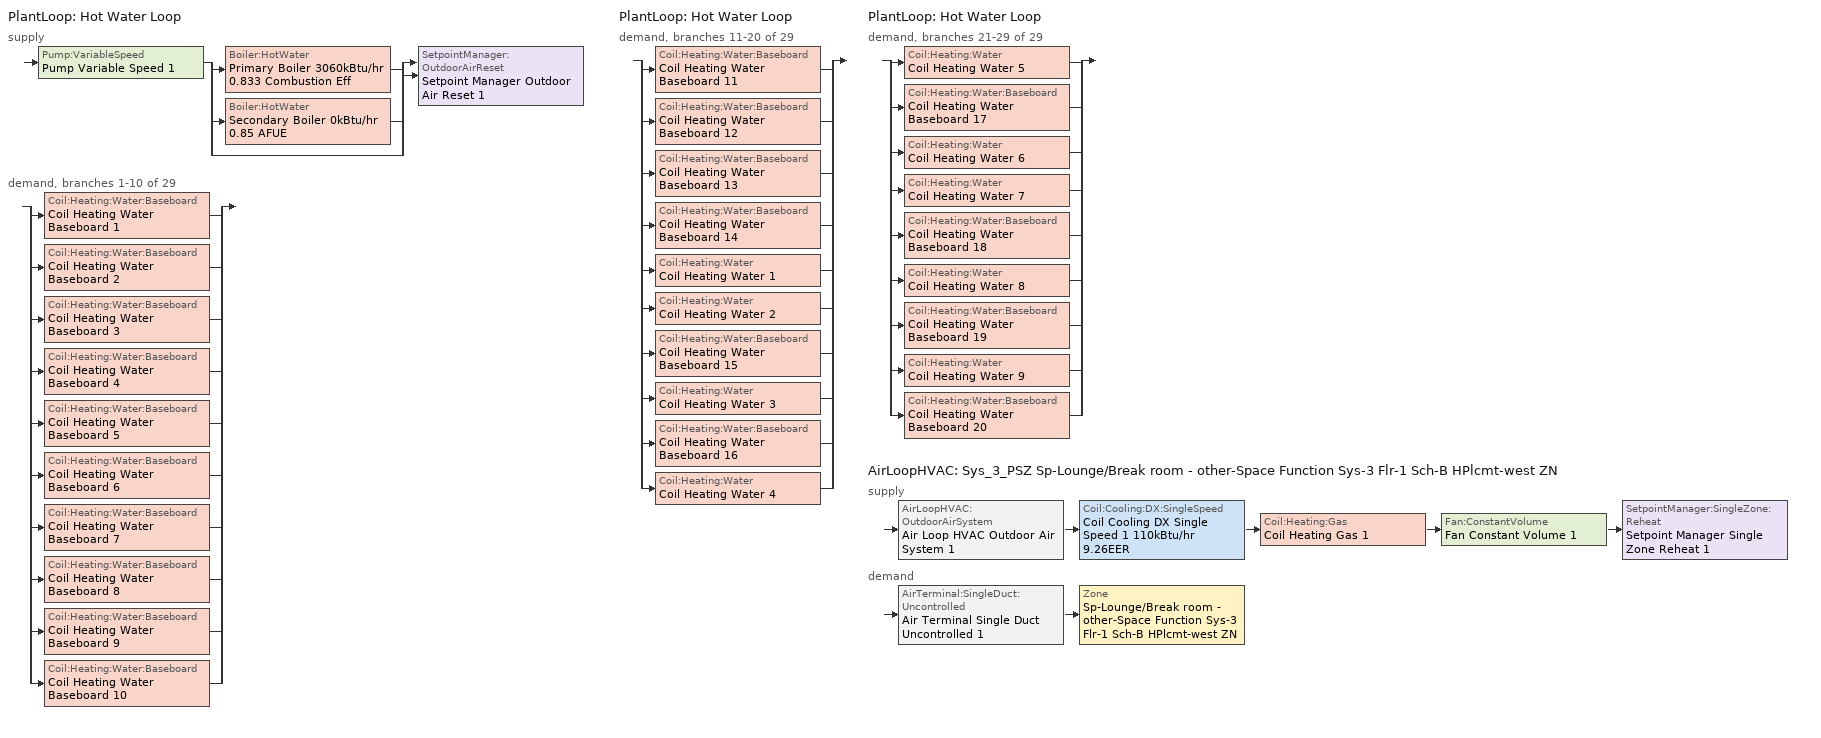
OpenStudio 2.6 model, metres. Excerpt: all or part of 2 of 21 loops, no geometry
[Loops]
PlantLoop 'Hot Water Loop'
 supply: Pump:VariableSpeed 'Pump Variable Speed 1' > split
  | Boiler:HotWater 'Primary Boiler 3060kBtu/hr 0.833 Combustion Eff'
  | Boiler:HotWater 'Secondary Boiler 0kBtu/hr 0.85 AFUE'
  | bypass
  join > SetpointManager:OutdoorAirReset 'Setpoint Manager Outdoor Air Reset 1'
 demand, branches 1-10 of 29: split
  | Coil:Heating:Water:Baseboard 'Coil Heating Water Baseboard 1'
  | Coil:Heating:Water:Baseboard 'Coil Heating Water Baseboard 2'
  | Coil:Heating:Water:Baseboard 'Coil Heating Water Baseboard 3'
  | Coil:Heating:Water:Baseboard 'Coil Heating Water Baseboard 4'
  | Coil:Heating:Water:Baseboard 'Coil Heating Water Baseboard 5'
  | Coil:Heating:Water:Baseboard 'Coil Heating Water Baseboard 6'
  | Coil:Heating:Water:Baseboard 'Coil Heating Water Baseboard 7'
  | Coil:Heating:Water:Baseboard 'Coil Heating Water Baseboard 8'
  | Coil:Heating:Water:Baseboard 'Coil Heating Water Baseboard 9'
  | Coil:Heating:Water:Baseboard 'Coil Heating Water Baseboard 10'
PlantLoop 'Hot Water Loop'
 demand, branches 11-20 of 29: split
  | Coil:Heating:Water:Baseboard 'Coil Heating Water Baseboard 11'
  | Coil:Heating:Water:Baseboard 'Coil Heating Water Baseboard 12'
  | Coil:Heating:Water:Baseboard 'Coil Heating Water Baseboard 13'
  | Coil:Heating:Water:Baseboard 'Coil Heating Water Baseboard 14'
  | Coil:Heating:Water 'Coil Heating Water 1'
  | Coil:Heating:Water 'Coil Heating Water 2'
  | Coil:Heating:Water:Baseboard 'Coil Heating Water Baseboard 15'
  | Coil:Heating:Water 'Coil Heating Water 3'
  | Coil:Heating:Water:Baseboard 'Coil Heating Water Baseboard 16'
  | Coil:Heating:Water 'Coil Heating Water 4'
PlantLoop 'Hot Water Loop'
 demand, branches 21-29 of 29: split
  | Coil:Heating:Water 'Coil Heating Water 5'
  | Coil:Heating:Water:Baseboard 'Coil Heating Water Baseboard 17'
  | Coil:Heating:Water 'Coil Heating Water 6'
  | Coil:Heating:Water 'Coil Heating Water 7'
  | Coil:Heating:Water:Baseboard 'Coil Heating Water Baseboard 18'
  | Coil:Heating:Water 'Coil Heating Water 8'
  | Coil:Heating:Water:Baseboard 'Coil Heating Water Baseboard 19'
  | Coil:Heating:Water 'Coil Heating Water 9'
  | Coil:Heating:Water:Baseboard 'Coil Heating Water Baseboard 20'
AirLoopHVAC 'Sys_3_PSZ Sp-Lounge/Break room - other-Space Function Sys-3 Flr-1 Sch-B HPlcmt-west ZN'
 supply: AirLoopHVAC:OutdoorAirSystem 'Air Loop HVAC Outdoor Air System 1' > Coil:Cooling:DX:SingleSpeed 'Coil Cooling DX Single Speed 1 110kBtu/hr 9.26EER' > Coil:Heating:Gas 'Coil Heating Gas 1' > Fan:ConstantVolume 'Fan Constant Volume 1' > SetpointManager:SingleZone:Reheat 'Setpoint Manager Single Zone Reheat 1'
 demand: AirTerminal:SingleDuct:Uncontrolled 'Air Terminal Single Duct Uncontrolled 1' > Zone 'Sp-Lounge/Break room - other-Space Function Sys-3 Flr-1 Sch-B HPlcmt-west ZN'
[Sizing:Zone]
Sp-Lounge/Break room - other-Space Function Sys-3 Flr-1 Sch-B HPlcmt-west ZN: Zone Cooling Design Supply Air Temperature Input Method=SupplyAirTemperature; Zone Cooling Design Supply Air Temperature {C}=13; Zone Cooling Design Supply Air Temperature Difference {deltaC}=11.11; Zone Heating Design Supply Air Temperature Input Method=SupplyAirTemperature; Zone Heating Design Supply Air Temperature {C}=43; Zone Heating Design Supply Air Temperature Difference {deltaC}=11.11; Zone Cooling Design Supply Air Humidity Ratio {kg-H2O/kg-air}=0.0085; Zone Heating Design Supply Air Humidity Ratio {kg-H2O/kg-air}=0.008; Zone Heating Sizing Factor=1.3; Zone Cooling Sizing Factor=1.1; Cooling Design Air Flow Method=DesignDay; Heating Design Air Flow Method=DesignDay; Account for Dedicated Outdoor Air System=No; Dedicated Outdoor Air System Control Strategy=NeutralSupplyAir; Dedicated Outdoor Air Low Setpoint Temperature for Design {C}=autosize; Dedicated Outdoor Air High Setpoint Temperature for Design {C}=autosize
[Zone equipment]
Sp-Lounge/Break room - other-Space Function Sys-3 Flr-1 Sch-B HPlcmt-west ZN: Air Terminal Single Duct Uncontrolled 1, Zone HVAC Baseboard Convective Water 1
[PlantLoop]
Hot Water Loop: Fluid Type=Water; Glycol Concentration=0; Plant Loop Volume {m3}=Autocalculate; Load Distribution Scheme=Optimal
[Sizing:Plant]
Hot Water Loop: Loop Type=Heating; Design Loop Exit Temperature {C}=82; Loop Design Temperature Difference {deltaC}=16; Sizing Option=NonCoincident; Zone Timesteps in Averaging Window=1; Coincident Sizing Factor Mode=None
[Pump:VariableSpeed]
Pump Variable Speed 1: Motor Efficiency=0.895; Pump Control Type=Intermittent; Skin Loss Radiative Fraction=0.5; Design Power Sizing Method=PowerPerFlowPerPressure; Design Electric Power per Unit Flow Rate {W/(m3/s)}=348701.1; Design Shaft Power per Unit Flow Rate per Unit Head {W-s/m3-Pa}=1.50185; Design Minimum Flow Rate Fraction=0
[Boiler:HotWater] Fuel Type=NaturalGas; Normalized Boiler Efficiency Curve=BOILER-EFFFPLR-NECB2011; Water Outlet Upper Temperature Limit {C}=99; Parasitic Electric Load {W}=0; Sizing Factor=1
Name | Nominal Capacity {W} | Nominal Thermal Efficiency | Minimum Part Load Ratio | Boiler Flow Mode
Primary Boiler 3060kBtu/hr 0.833 Combustion Eff | 896920 | 0.826 | 0.25 | LeavingSetpointModulated
Secondary Boiler 0kBtu/hr 0.85 AFUE | 0.001 | 0.85 |  | ConstantFlow
[SetpointManager:OutdoorAirReset]
Setpoint Manager Outdoor Air Reset 1: Control Variable=Temperature; Setpoint at Outdoor Low Temperature {C}=82; Outdoor Low Temperature {C}=-16; Setpoint at Outdoor High Temperature {C}=60; Outdoor High Temperature {C}=0
[AirLoopHVAC]
Sys_3_PSZ Sp-Lounge/Break room - other-Space Function Sys-3 Flr-1 Sch-B HPlcmt-west ZN: Availability Schedule=Sys_3_PSZ Sp-Lounge/Break room - other-Space Function Sys-3 Flr-1 Sch-B HPlcmt-west ZN Occ Sch; Design Supply Air Flow Rate {m3/s}=AutoSize
[Sizing:System]
Sys_3_PSZ Sp-Lounge/Break room - other-Space Function Sys-3 Flr-1 Sch-B HPlcmt-west ZN: Type of Load to Size On=Sensible; Design Outdoor Air Flow Rate {m3/s}=Autosize; Minimum System Air Flow Ratio=1; Preheat Design Temperature {C}=7; Preheat Design Humidity Ratio {kg-H2O/kg-Air}=0.008; Precool Design Temperature {C}=13; Precool Design Humidity Ratio {kg-H2O/kg-Air}=0.008; Central Cooling Design Supply Air Temperature {C}=13; Central Heating Design Supply Air Temperature {C}=43; Sizing Option=NonCoincident; 100% Outdoor Air in Cooling=No; 100% Outdoor Air in Heating=No; Central Cooling Design Supply Air Humidity Ratio {kg-H2O/kg-Air}=0.0085; Central Heating Design Supply Air Humidity Ratio {kg-H2O/kg-Air}=0.008; Cooling Design Air Flow Method=DesignDay; Cooling Design Air Flow Rate {m3/s}=0; Heating Design Air Flow Method=DesignDay; Heating Design Air Flow Rate {m3/s}=0; System Outdoor Air Method=ZoneSum; Zone Maximum Outdoor Air Fraction=1; Cooling Supply Air Flow Rate Per Floor Area {m3/s-m2}=0.00996765; Cooling Fraction of Autosized Cooling Supply Air Flow Rate=1; Cooling Supply Air Flow Rate Per Unit Cooling Capacity {m3/s-W}=3.94755e-05; Heating Supply Air Flow Rate Per Floor Area {m3/s-m2}=0.00996765; Heating Fraction of Autosized Heating Supply Air Flow Rate=1; Heating Fraction of Autosized Cooling Supply Air Flow Rate=1; Heating Supply Air Flow Rate Per Unit Heating Capacity {m3/s-W}=3.15882e-05; Cooling Design Capacity Method=CoolingDesignCapacity; Cooling Design Capacity {W}=autosize; Cooling Design Capacity Per Floor Area {W/m2}=234.7; Fraction of Autosized Cooling Design Capacity=1; Heating Design Capacity Method=HeatingDesignCapacity; Heating Design Capacity {W}=autosize; Heating Design Capacity Per Floor Area {W/m2}=157; Fraction of Autosized Heating Design Capacity=1; Central Cooling Capacity Control Method=OnOff
[Fan:ConstantVolume]
Fan Constant Volume 1: Availability Schedule=Always On Discrete; Fan Efficiency=0.39975; Pressure Rise {Pa}=640; Maximum Flow Rate {m3/s}=AutoSize; Motor Efficiency=0.615
[Coil:Heating:Gas]
Coil Heating Gas 1: Availability Schedule=Always On Discrete; Gas Burner Efficiency=0.81; Nominal Capacity {W}=AutoSize; Parasitic Electric Load {W}=0; Part Load Fraction Correlation Curve=FURNACE-EFFPLR-NECB2011; Parasitic Gas Load {W}=0
[Coil:Cooling:DX:SingleSpeed]
Coil Cooling DX Single Speed 1 110kBtu/hr 9.26EER: Availability Schedule=Always On Discrete; Rated Total Cooling Capacity {W}=autosize; Rated Sensible Heat Ratio=autosize; Rated COP {W/W}=3.20965; Rated Air Flow Rate {m3/s}=autosize; Rated Evaporator Fan Power Per Volume Flow Rate {W/(m3/s)}=773.3; Total Cooling Capacity Function of Temperature Curve=DXCOOL-NECB2011-REF-CAPFT; Total Cooling Capacity Function of Flow Fraction Curve=DXCOOL-NECB2011-REF-CAPFFLOW; Energy Input Ratio Function of Temperature Curve=DXCOOL-NECB2011-REF-COOLEIRFT; Energy Input Ratio Function of Flow Fraction Curve=DXCOOL-NECB2011-REF-COOLEIRFFLOW; Part Load Fraction Correlation Curve=DXCOOL-NECB2011-REF-COOLPLFFPLR; Condenser Type=AirCooled; Evaporative Condenser Effectiveness=0; Evaporative Condenser Air Flow Rate {m3/s}=Autosize; Evaporative Condenser Pump Rated Power Consumption {W}=Autosize; Crankcase Heater Capacity {W}=0; Maximum Outdoor Dry-Bulb Temperature for Crankcase Heater Operation {C}=0; Basin Heater Capacity {W/K}=0; Basin Heater Setpoint Temperature {C}=10
[Controller:OutdoorAir]
Controller Outdoor Air 1: Minimum Outdoor Air Flow Rate {m3/s}=autosize; Maximum Outdoor Air Flow Rate {m3/s}=Autosize; Economizer Control Type=DifferentialEnthalpy; Economizer Control Action Type=ModulateFlow; Lockout Type=NoLockout; Minimum Limit Type=FixedMinimum; Minimum Outdoor Air Schedule=Sys_3_PSZ Sp-Lounge/Break room - other-Space Function Sys-3 Flr-1 Sch-B HPlcmt-west ZN Occ Sch; Controller Mechanical Ventilation=Controller Mechanical Ventilation 1; High Humidity Control=No; Heat Recovery Bypass Control Type=BypassWhenOAFlowGreaterThanMinimum
[Controller:MechanicalVentilation]
Controller Mechanical Ventilation 1: Availability Schedule=Always On Discrete; System Outdoor Air Method=ZoneSum
[AirLoopHVAC:OutdoorAirSystem]
Air Loop HVAC Outdoor Air System 1: Controller=Controller Outdoor Air 1
[SetpointManager:SingleZone:Reheat]
Setpoint Manager Single Zone Reheat 1: Minimum Supply Air Temperature {C}=13; Maximum Supply Air Temperature {C}=43; Control Zone=Sp-Lounge/Break room - other-Space Function Sys-3 Flr-1 Sch-B HPlcmt-west ZN
[AirTerminal:SingleDuct:Uncontrolled]
Air Terminal Single Duct Uncontrolled 1: Availability Schedule=Always On Discrete; Maximum Air Flow Rate {m3/s}=AutoSize
[Coil:Heating:Water:Baseboard] Heating Design Capacity Method=HeatingDesignCapacity; Heating Design Capacity {W}=autosize; Heating Design Capacity Per Floor Area {W/m2}=0; Fraction of Autosized Heating Design Capacity=0.8
Coil Heating Water Baseboard 1; Coil Heating Water Baseboard 2; Coil Heating Water Baseboard 3; Coil Heating Water Baseboard 4; Coil Heating Water Baseboard 5; Coil Heating Water Baseboard 6; Coil Heating Water Baseboard 7; Coil Heating Water Baseboard 8; Coil Heating Water Baseboard 9; Coil Heating Water Baseboard 10; Coil Heating Water Baseboard 11; Coil Heating Water Baseboard 12; Coil Heating Water Baseboard 13; Coil Heating Water Baseboard 14; Coil Heating Water Baseboard 15; Coil Heating Water Baseboard 16; Coil Heating Water Baseboard 17; Coil Heating Water Baseboard 18; Coil Heating Water Baseboard 19; Coil Heating Water Baseboard 20
[ZoneHVAC:Baseboard:Convective:Water] Availability Schedule=Always On Discrete
Name | Heating Coil
Zone HVAC Baseboard Convective Water 1 | Coil Heating Water Baseboard 1
Zone HVAC Baseboard Convective Water 2 | Coil Heating Water Baseboard 2
Zone HVAC Baseboard Convective Water 3 | Coil Heating Water Baseboard 3
Zone HVAC Baseboard Convective Water 4 | Coil Heating Water Baseboard 4
Zone HVAC Baseboard Convective Water 5 | Coil Heating Water Baseboard 5
Zone HVAC Baseboard Convective Water 6 | Coil Heating Water Baseboard 6
Zone HVAC Baseboard Convective Water 7 | Coil Heating Water Baseboard 7
Zone HVAC Baseboard Convective Water 8 | Coil Heating Water Baseboard 8
Zone HVAC Baseboard Convective Water 9 | Coil Heating Water Baseboard 9
Zone HVAC Baseboard Convective Water 10 | Coil Heating Water Baseboard 10
Zone HVAC Baseboard Convective Water 11 | Coil Heating Water Baseboard 11
Zone HVAC Baseboard Convective Water 12 | Coil Heating Water Baseboard 12
Zone HVAC Baseboard Convective Water 13 | Coil Heating Water Baseboard 13
Zone HVAC Baseboard Convective Water 14 | Coil Heating Water Baseboard 14
Zone HVAC Baseboard Convective Water 15 | Coil Heating Water Baseboard 15
Zone HVAC Baseboard Convective Water 16 | Coil Heating Water Baseboard 16
Zone HVAC Baseboard Convective Water 17 | Coil Heating Water Baseboard 17
Zone HVAC Baseboard Convective Water 18 | Coil Heating Water Baseboard 18
Zone HVAC Baseboard Convective Water 19 | Coil Heating Water Baseboard 19
Zone HVAC Baseboard Convective Water 20 | Coil Heating Water Baseboard 20
[Coil:Heating:Water] Availability Schedule=Always On Discrete
Name | Performance Input Method | Rated Capacity {W}
Coil Heating Water 1; Coil Heating Water 2; Coil Heating Water 3; Coil Heating Water 4; Coil Heating Water 6; Coil Heating Water 7; Coil Heating Water 8; Coil Heating Water 9
Coil Heating Water 5 | NominalCapacity | 5715
[Controller:WaterCoil] Action=Normal; Controller Convergence Tolerance {deltaC}=0.0001; Minimum Actuated Flow {m3/s}=0
Name | Water Coil
Controller Water Coil 1 | Coil Heating Water 1
Controller Water Coil 3 | Coil Heating Water 2
Controller Water Coil 4 | Coil Heating Water 3
Controller Water Coil 5 | Coil Heating Water 4
Controller Water Coil 7 | Coil Heating Water 5
Controller Water Coil 8 | Coil Heating Water 6
Controller Water Coil 10 | Coil Heating Water 7
Controller Water Coil 11 | Coil Heating Water 8
Controller Water Coil 12 | Coil Heating Water 9
[HeatExchanger:AirToAir:SensibleAndLatent] Availability Schedule=Always On Discrete; Nominal Supply Air Flow Rate {m3/s}=autosize; Sensible Effectiveness at 100% Heating Air Flow=0.5; Latent Effectiveness at 100% Heating Air Flow=0.5; Sensible Effectiveness at 75% Heating Air Flow=0.5; Latent Effectiveness at 75% Heating Air Flow=0.5; Sensible Effectiveness at 100% Cooling Air Flow=0.5; Latent Effectiveness at 100% Cooling Air Flow=0.5; Sensible Effectiveness at 75% Cooling Air Flow=0.5; Latent Effectiveness at 75% Cooling Air Flow=0.5; Supply Air Outlet Temperature Control=Yes; Heat Exchanger Type=Rotary; Frost Control Type=ExhaustOnly; Threshold Temperature {C}=-23.3; Initial Defrost Time Fraction=0.167; Rate of Defrost Time Fraction Increase {1/K}=1.44; Economizer Lockout=Yes
Name | Nominal Electric Power {W}
Sys_3_PSZ Sp-Lounge/Break room - health care facility-Space Function Sys-3 Flr-3 Sch-B HPlcmt-south ZN ERV | 1758.55
Sys_3_PSZ Sp-Lounge/Break room - other-Space Function Sys-3 Flr-1 Sch-B HPlcmt-west ZN ERV | 1314.32
Sys_3_PSZ Sp-Pharmacy area-Space Function Sys-3 Flr-4 Sch-C HPlcmt-south ZN ERV | 1597.26
Sys_3_PSZ Sp-Seating area general-sch-A-Space Function Sys-3 Flr-1 Sch-A HPlcmt-core ZN ERV; Sys_3_PSZ Sp-Seating area general-sch-B-Space Function Sys-3 Flr-2 Sch-B HPlcmt-core ZN ERV | 7312.46
Sys_3_PSZ Sp-Seating area general-sch-C-Space Function Sys-3 Flr-3 Sch-C HPlcmt-east ZN ERV; Sys_3_PSZ Sp-Seating area general-sch-D-Space Function Sys-3 Flr-1 Sch-D HPlcmt-east ZN ERV; Sys_3_PSZ Sp-Seating area general-sch-E-Space Function Sys-3 Flr-4 Sch-E HPlcmt-west ZN ERV; Sys_3_PSZ Sp-Seating area general-sch-F-Space Function Sys-3 Flr-3 Sch-F HPlcmt-west ZN ERV; Sys_3_PSZ Sp-Seating area general-sch-G-Space Function Sys-3 Flr-2 Sch-G HPlcmt-north ZN ERV; Sys_3_PSZ Sp-Seating area general-sch-H-Space Function Sys-3 Flr-2 Sch-H HPlcmt-west ZN ERV; Sys_3_PSZ Sp-Seating area general-sch-I-Space Function Sys-3 Flr-2 Sch-I HPlcmt-east ZN ERV; Sys_3_PSZ Sp-Seating area general-sch-J-Space Function Sys-3 Flr-3 Sch-J HPlcmt-north ZN ERV; Sys_3_PSZ Sp-Seating area general-sch-K-Space Function Sys-3 Flr-2 Sch-K HPlcmt-south ZN ERV | 5496.85
Sys_6_VAV with Reheat ERV | 2189.1
Sys_6_VAV with Reheat 1 ERV | 2328.06
Sys_6_VAV with Reheat 2 ERV | 3082.1
[SetpointManager:OutdoorAirPretreat] Minimum Setpoint Temperature {C}=-99; Maximum Setpoint Temperature {C}=99; Minimum Setpoint Humidity Ratio {kgWater/kgDryAir}=1e-05; Maximum Setpoint Humidity Ratio {kgWater/kgDryAir}=1
Setpoint Manager Outdoor Air Pretreat 1; Setpoint Manager Outdoor Air Pretreat 2; Setpoint Manager Outdoor Air Pretreat 3; Setpoint Manager Outdoor Air Pretreat 4; Setpoint Manager Outdoor Air Pretreat 5; Setpoint Manager Outdoor Air Pretreat 6; Setpoint Manager Outdoor Air Pretreat 7; Setpoint Manager Outdoor Air Pretreat 8; Setpoint Manager Outdoor Air Pretreat 9; Setpoint Manager Outdoor Air Pretreat 10; Setpoint Manager Outdoor Air Pretreat 11; Setpoint Manager Outdoor Air Pretreat 12; Setpoint Manager Outdoor Air Pretreat 13; Setpoint Manager Outdoor Air Pretreat 14; Setpoint Manager Outdoor Air Pretreat 15; Setpoint Manager Outdoor Air Pretreat 16; Setpoint Manager Outdoor Air Pretreat 17
[AvailabilityManager:NightCycle] Control Type=CycleOnAny; Thermostat Tolerance {deltaC}=1; Cycling Run Time {s}=3600
Availability Manager Night Cycle 1; Availability Manager Night Cycle 2; Availability Manager Night Cycle 3; Availability Manager Night Cycle 4; Availability Manager Night Cycle 5; Availability Manager Night Cycle 6; Availability Manager Night Cycle 7; Availability Manager Night Cycle 8; Availability Manager Night Cycle 9; Availability Manager Night Cycle 10; Availability Manager Night Cycle 11; Availability Manager Night Cycle 12; Availability Manager Night Cycle 13; Availability Manager Night Cycle 14; Availability Manager Night Cycle 15; Availability Manager Night Cycle 16; Availability Manager Night Cycle 17
[Schedule:Ruleset]
Sys_3_PSZ Sp-Lounge/Break room - other-Space Function Sys-3 Flr-1 Sch-B HPlcmt-west ZN Occ Sch: Default Day Schedule=Sys_3_PSZ Sp-Lounge/Break room - other-Space Function Sys-3 Flr-1 Sch-B HPlcmt-west ZN Occ Sch Default; Summer Design Day Schedule=Sys_3_PSZ Sp-Lounge/Break room - other-Space Function Sys-3 Flr-1 Sch-B HPlcmt-west ZN Occ Sch Summer Design Day; Winter Design Day Schedule=Sys_3_PSZ Sp-Lounge/Break room - other-Space Function Sys-3 Flr-1 Sch-B HPlcmt-west ZN Occ Sch Winter Design Day
[Schedule:Day]
Sys_3_PSZ Sp-Lounge/Break room - other-Space Function Sys-3 Flr-1 Sch-B HPlcmt-west ZN Occ Sch Default; Sys_3_PSZ Sp-Lounge/Break room - other-Space Function Sys-3 Flr-1 Sch-B HPlcmt-west ZN Occ Sch Winter Design Day; Sys_3_PSZ Sp-Lounge/Break room - other-Space Function Sys-3 Flr-1 Sch-B HPlcmt-west ZN Occ Sch Summer Design Day: 24, 0, 1
Sys_3_PSZ Sp-Lounge/Break room - other-Space Function Sys-3 Flr-1 Sch-B HPlcmt-west ZN Occ Sch Monday; Sys_3_PSZ Sp-Lounge/Break room - other-Space Function Sys-3 Flr-1 Sch-B HPlcmt-west ZN Occ Sch Tuesday; Sys_3_PSZ Sp-Lounge/Break room - other-Space Function Sys-3 Flr-1 Sch-B HPlcmt-west ZN Occ Sch Wednesday; Sys_3_PSZ Sp-Lounge/Break room - other-Space Function Sys-3 Flr-1 Sch-B HPlcmt-west ZN Occ Sch Thursday; Sys_3_PSZ Sp-Lounge/Break room - other-Space Function Sys-3 Flr-1 Sch-B HPlcmt-west ZN Occ Sch Friday: 1, 0, 1, 10, 0, 0, 24, 0, 1
Sys_3_PSZ Sp-Lounge/Break room - other-Space Function Sys-3 Flr-1 Sch-B HPlcmt-west ZN Occ Sch Saturday: 2, 0, 1, 10, 0, 0, 24, 0, 1
Sys_3_PSZ Sp-Lounge/Break room - other-Space Function Sys-3 Flr-1 Sch-B HPlcmt-west ZN Occ Sch Sunday: 1, 0, 0, 2, 0, 1, 11, 0, 0, 23, 0, 1, 24, 0, 0
[Schedule:Rule] Schedule Ruleset=Sys_3_PSZ Sp-Lounge/Break room - other-Space Function Sys-3 Flr-1 Sch-B HPlcmt-west ZN Occ Sch; Date Specification Type=DateRange; Start Month=1; Start Day=1; End Month=12
Sys_3_PSZ Sp-Lounge/Break room - other-Space Function Sys-3 Flr-1 Sch-B HPlcmt-west ZN Occ Sch Monday Rule: Rule Order=6; Day Schedule=Sys_3_PSZ Sp-Lounge/Break room - other-Space Function Sys-3 Flr-1 Sch-B HPlcmt-west ZN Occ Sch Monday; Apply Monday=Yes; End Day=25
Sys_3_PSZ Sp-Lounge/Break room - other-Space Function Sys-3 Flr-1 Sch-B HPlcmt-west ZN Occ Sch Tuesday Rule: Rule Order=5; Day Schedule=Sys_3_PSZ Sp-Lounge/Break room - other-Space Function Sys-3 Flr-1 Sch-B HPlcmt-west ZN Occ Sch Tuesday; End Day=26; Apply Tuesday=Yes
Sys_3_PSZ Sp-Lounge/Break room - other-Space Function Sys-3 Flr-1 Sch-B HPlcmt-west ZN Occ Sch Wednesday Rule: Rule Order=4; Day Schedule=Sys_3_PSZ Sp-Lounge/Break room - other-Space Function Sys-3 Flr-1 Sch-B HPlcmt-west ZN Occ Sch Wednesday; End Day=27; Apply Wednesday=Yes
Sys_3_PSZ Sp-Lounge/Break room - other-Space Function Sys-3 Flr-1 Sch-B HPlcmt-west ZN Occ Sch Thursday Rule: Rule Order=3; Day Schedule=Sys_3_PSZ Sp-Lounge/Break room - other-Space Function Sys-3 Flr-1 Sch-B HPlcmt-west ZN Occ Sch Thursday; End Day=28; Apply Thursday=Yes
Sys_3_PSZ Sp-Lounge/Break room - other-Space Function Sys-3 Flr-1 Sch-B HPlcmt-west ZN Occ Sch Friday Rule: Rule Order=2; Day Schedule=Sys_3_PSZ Sp-Lounge/Break room - other-Space Function Sys-3 Flr-1 Sch-B HPlcmt-west ZN Occ Sch Friday; End Day=29; Apply Friday=Yes
Sys_3_PSZ Sp-Lounge/Break room - other-Space Function Sys-3 Flr-1 Sch-B HPlcmt-west ZN Occ Sch Saturday Rule: Rule Order=1; Day Schedule=Sys_3_PSZ Sp-Lounge/Break room - other-Space Function Sys-3 Flr-1 Sch-B HPlcmt-west ZN Occ Sch Saturday; End Day=30; Apply Saturday=Yes
Sys_3_PSZ Sp-Lounge/Break room - other-Space Function Sys-3 Flr-1 Sch-B HPlcmt-west ZN Occ Sch Sunday Rule: Rule Order=0; Day Schedule=Sys_3_PSZ Sp-Lounge/Break room - other-Space Function Sys-3 Flr-1 Sch-B HPlcmt-west ZN Occ Sch Sunday; End Day=31; Apply Sunday=Yes
[Schedule:Constant]
Always On Discrete: Value=1
[Curve:Biquadratic] Minimum Value of x=13; Maximum Value of x=24; Minimum Value of y=24; Maximum Value of y=46
Name | Coefficient1 Constant | Coefficient2 x | Coefficient3 x**2 | Coefficient4 y | Coefficient5 y**2 | Coefficient6 x*y
DXCOOL-NECB2011-REF-CAPFT | 0.867905 | 0.0142459 | 0.00055436 | -0.0075575 | 3.3e-05 | -0.0001918
DXCOOL-NECB2011-REF-COOLEIRFT | 0.116936 | 0.0284933 | -0.0004112 | 0.0214108 | 0.00016103 | -0.0006791
[Curve:Quadratic] Coefficient1 Constant=1; Coefficient2 x=0; Coefficient3 x**2=0; Minimum Value of x=0; Maximum Value of x=1
DXCOOL-NECB2011-REF-CAPFFLOW; DXCOOL-NECB2011-REF-COOLEIRFFLOW
[Curve:Cubic] Maximum Value of x=1
Name | Coefficient1 Constant | Coefficient2 x | Coefficient3 x**2 | Coefficient4 x**3 | Minimum Value of x
DXCOOL-NECB2011-REF-COOLPLFFPLR | 0.0277 | 4.9151 | -8.184 | 4.2702 | 0.7
BOILER-EFFFPLR-NECB2011 | 0.2901 | 2.6664 | -3.764 | 1.82 | 0
FURNACE-EFFPLR-NECB2011 | 0.7277 | 1.0667 | -1.5174 | 0.7282 | 0
